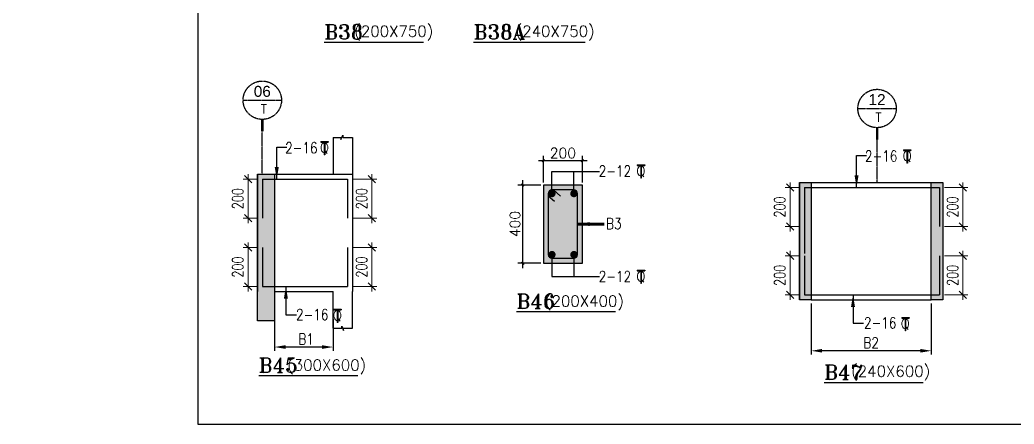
# Model space of a CAD drawing. Header units: millimetres. Extents: x 2061841 to 105821645, y -77612 to 48520811.
# Drawn here: x 2536857 to 2557233, y -703 to 7576 of the extents above; entities that cross this region are included whole.
import ezdxf
from ezdxf.enums import TextEntityAlignment as Align

# ---------------------------------------------------------------- set-up
doc = ezdxf.new("R2010")
doc.units = ezdxf.units.MM
doc.header["$LTSCALE"] = 10
doc.header["$MEASUREMENT"] = 0
doc.linetypes.add('BASEMENT COLUMN SETTING OUT-PART 2_R4$0$CENTER', pattern=[2, 1.25, -0.25, 0.25, -0.25])
doc.linetypes.add('CENTER', pattern=[2, 1.25, -0.25, 0.25, -0.25])
for name, color, linetype in [('A-Grid-Tower', 8, 'CENTER'), ('BASEMENT COLUMN SETTING OUT-PART 2_R4$0$A-GRID-MAIN', 2, 'BASEMENT COLUMN SETTING OUT-PART 2_R4$0$CENTER'), ('BEAM', 4, 'Continuous'), ('BEAM HATCH', 252, 'Continuous'), ('BEAM STIRRUPS', 3, 'Continuous'), ('BORDER', 5, 'Continuous'), ('LEADER', 3, 'Continuous'), ('REIN', 1, 'Continuous'), ('S-DIM', 7, 'Continuous'), ('SHEET', 7, 'Continuous')]:
    doc.layers.add(name, color=color, linetype=linetype)
doc.layers.add('TEXT', color=2, linetype='Continuous', lineweight=25)
doc.layers.add('VIN_SLAB DIMENSION', color=3, linetype='Continuous', lineweight=13)
doc.styles.add('200', font='romand.shx', dxfattribs={"width": 0.8, "height": 225})
doc.styles.add('BASEMENT COLUMN SETTING OUT-PART 2_R4$0$MAS-TXTL', font='arial.ttf', dxfattribs={"height": 200})
doc.styles.add('BASEMENT COLUMN SETTING OUT-PART 2_R4$0$MAS-TXTS', font='romans.shx', dxfattribs={"width": 0.8, "height": 180})
doc.styles.add('MAH', font='romand.shx', dxfattribs={"height": 210})
doc.styles.add('PK', font='romand.shx', dxfattribs={"width": 0.7, "height": 225})
doc.styles.add('PRP 100', font='romand.shx', dxfattribs={"width": 0.75})
doc.styles.add('RD', font='romand.shx', dxfattribs={"width": 0.9, "height": 225})
doc.styles.add('ROMAND', font='romand', dxfattribs={"height": 200})
doc.styles.add('RT', font='romant.shx', dxfattribs={"height": 250})
doc.dimstyles.new('dim', dxfattribs={"dimtxt": 225, "dimasz": 150, "dimexe": 100, "dimexo": 100, "dimgap": 100, "dimtad": 1, "dimdec": 0, "dimlfac": -1, "dimrnd": 5, "dimdsep": 46, "dimtxsty": 'PRP 100', "dimblk": 'OBLIQUE', "dimcen": 1.5, "dimdle": 100, "dimclrd": 3, "dimclre": 3, "dimclrt": 2, "dimadec": 0, "dimazin": 0, "dimtfac": 1, "dimtdec": 0, "dimtix": 1, "dimtmove": 0, "dimatfit": 3, "dimldrblk": 'OBLIQUE', "dimfxl": 200, "dimlwd": -1, "dimlwe": -1, "dimarcsym": 0})
doc.dimstyles.new('GR', dxfattribs={"dimtxt": 225, "dimasz": 100, "dimexe": 50, "dimexo": 50, "dimgap": 40, "dimtad": 1, "dimdec": 0, "dimzin": 0, "dimdsep": 46, "dimtxsty": 'RD', "dimblk1": 'OBLIQUE', "dimblk2": 'OBLIQUE', "dimsah": 1, "dimcen": 0, "dimdle": 100, "dimclrd": 3, "dimclre": 3, "dimclrt": 2, "dimadec": 0, "dimazin": 0, "dimtfac": 1, "dimtdec": 0, "dimtix": 1, "dimtmove": 0, "dimatfit": 3, "dimfxl": 1, "dimtolj": 1, "dimtzin": 0, "dimarcsym": 0})
doc.dimstyles.new('GR2', dxfattribs={"dimtxt": 225, "dimasz": 100, "dimexe": 75, "dimexo": 75, "dimgap": 50, "dimtad": 1, "dimdec": 0, "dimdsep": 46, "dimtxsty": '200', "dimblk1": 'OBLIQUE', "dimblk2": 'OBLIQUE', "dimsah": 1, "dimcen": 50, "dimdle": 75, "dimclrd": 3, "dimclre": 3, "dimclrt": 2, "dimadec": 0, "dimazin": 0, "dimtfac": 1, "dimtdec": 0, "dimtix": 1, "dimtmove": 0, "dimatfit": 3, "dimldrblk": 'OBLIQUE', "dimfxl": 1, "dimtolj": 1, "dimtzin": 0, "dimarcsym": 0})
doc.dimstyles.new('MA', dxfattribs={"dimtxt": 210, "dimasz": 50, "dimexe": 100, "dimexo": 50, "dimgap": 50, "dimtad": 1, "dimdec": 0, "dimzin": 0, "dimdsep": 46, "dimtxsty": 'MAH', "dimblk1": 'OBLIQUE', "dimblk2": 'OBLIQUE', "dimsah": 1, "dimcen": 0.09, "dimdle": 100, "dimclrd": 3, "dimclre": 3, "dimclrt": 2, "dimadec": 0, "dimazin": 0, "dimtfac": 1, "dimtdec": 0, "dimtix": 1, "dimtofl": 0, "dimtmove": 0, "dimatfit": 3, "dimldrblk": 'OBLIQUE', "dimfxl": 1, "dimtolj": 1, "dimtzin": 0, "dimarcsym": 0})

# ---------------------------------------------------------------- blocks, each defined once
blk = doc.blocks.new('A$C33BE299A')
at = {"layer": 'SHEET', "color": 4, "style": 'ROMAND'}
for s, height, p in [('T', 170, (-16, 0)), ('Q', 125, (-14, 27))]:
    blk.add_text(s, height=height, dxfattribs=at).set_placement(p)
blk = doc.blocks.new('*D2438')
at = {"layer": 'BEAM STIRRUPS', "color": 3, "lineweight": -2, "ltscale": 0.25, "transparency": 16777216}
for p, q in [((2542076, 1939), (2542076, 801)), ((2543275, 1452), (2543275, 801)), ((2543050, 876), (2542301, 876))]:
    blk.add_line(p, q, dxfattribs=at)
at = {"layer": 'BEAM STIRRUPS', "color": 3, "linetype": 'Continuous', "ltscale": 0.25, "transparency": 16777216}
for points in [[(2542301, 913), (2542301, 838), (2542076, 876)], [(2543050, 913), (2543050, 838), (2543275, 876)]]:
    blk.add_solid(points, dxfattribs=at)
at = {"layer": 'Defpoints', "color": 0, "linetype": 'Continuous', "ltscale": 0.25, "transparency": 16777216}
for p in [(2542076, 2014, 2), (2543275, 1527, 46), (2542076, 876)]:
    blk.add_point(p, dxfattribs=at)
at = {"layer": 'BEAM STIRRUPS', "color": 2, "linetype": 'Continuous', "ltscale": 0.25, "transparency": 16777216, "insert": (2542725, 1038), "char_height": 225, "attachment_point": 5, "rotation": 360, "style": '200'}
blk.add_mtext('\\A1;B1', dxfattribs=at)
blk = doc.blocks.new('_Oblique')
at = {"color": 0, "linetype": 'ByBlock', "lineweight": -2}
blk.add_line((-0.5, -0.5), (0.5, 0.5), dxfattribs=at)
blk = doc.blocks.new('*D2439')
at = {"layer": 'Defpoints', "color": 0, "transparency": 16777216}
for p in [(2548386, 4693), (2547586, 4194), (2548386, 4194)]:
    blk.add_point(p, dxfattribs=at)
at = {"layer": 'S-DIM', "color": 3, "lineweight": -2, "transparency": 16777216}
for p, q in [((2547486, 4693), (2548486, 4693)), ((2547586, 4244), (2547586, 4793)), ((2548386, 4244), (2548386, 4793))]:
    blk.add_line(p, q, dxfattribs=at)
at = {"layer": 'S-DIM', "color": 3, "lineweight": -2, "transparency": 16777216, "xscale": 50, "yscale": 50, "zscale": 50, "rotation": 180}
blk.add_blockref('_Oblique', (2547586, 4693), dxfattribs=at)
at = {"layer": 'S-DIM', "color": 3, "lineweight": -2, "transparency": 16777216, "xscale": 50, "yscale": 50, "zscale": 50}
blk.add_blockref('_Oblique', (2548386, 4693), dxfattribs=at)
at = {"layer": 'S-DIM', "color": 2, "transparency": 16777216, "insert": (2547986, 4848), "char_height": 210, "attachment_point": 5, "style": 'MAH'}
blk.add_mtext('\\A1;\\A1;200', dxfattribs=at)
blk = doc.blocks.new('OBLIQUE')
blk = doc.blocks.new('*D2440')
at = {"layer": 'Defpoints', "color": 0, "transparency": 16777216}
for p in [(2547586, 4194), (2547159, 2594), (2547586, 2594)]:
    blk.add_point(p, dxfattribs=at)
at = {"layer": 'S-DIM', "color": 3, "lineweight": -2, "transparency": 16777216}
for p, q in [((2547159, 4294), (2547159, 2494)), ((2547536, 4194), (2547059, 4194)), ((2547536, 2594), (2547059, 2594))]:
    blk.add_line(p, q, dxfattribs=at)
at = {"layer": 'S-DIM', "color": 3, "lineweight": -2, "transparency": 16777216, "xscale": 50, "yscale": 50, "zscale": 50}
for p, rotation in [((2547159, 4194), 90), ((2547159, 2594), 270)]:
    blk.add_blockref('_Oblique', p, dxfattribs=dict(at, rotation=rotation))
at = {"layer": 'S-DIM', "color": 2, "transparency": 16777216, "insert": (2547004, 3394), "char_height": 210, "attachment_point": 5, "rotation": 90, "style": 'MAH'}
blk.add_mtext('\\A1;\\A1;400', dxfattribs=at)
blk = doc.blocks.new('*D2373')
at = {"layer": 'BEAM STIRRUPS', "color": 3, "lineweight": -2, "ltscale": 0.25, "transparency": 16777216}
for p, q in [((2553074, 1769), (2553074, 724)), ((2555534, 1769), (2555534, 724)), ((2555309, 799), (2553299, 799))]:
    blk.add_line(p, q, dxfattribs=at)
at = {"layer": 'BEAM STIRRUPS', "color": 3, "linetype": 'Continuous', "ltscale": 0.25, "transparency": 16777216}
for points in [[(2553299, 837), (2553299, 762), (2553074, 799)], [(2555309, 837), (2555309, 762), (2555534, 799)]]:
    blk.add_solid(points, dxfattribs=at)
at = {"layer": 'Defpoints', "color": 0, "linetype": 'Continuous', "ltscale": 0.25, "transparency": 16777216}
for p in [(2553074, 1844, 2), (2555534, 1844, 46), (2553074, 799)]:
    blk.add_point(p, dxfattribs=at)
at = {"layer": 'BEAM STIRRUPS', "color": 2, "linetype": 'Continuous', "ltscale": 0.25, "transparency": 16777216, "insert": (2554304, 962), "char_height": 225, "attachment_point": 5, "rotation": 360, "style": '200'}
blk.add_mtext('\\A1;B2', dxfattribs=at)
blk = doc.blocks.new('BASEMENT COLUMN SETTING OUT-PART 2_R4$0$GRID TARGET1')
blk.add_wipeout([(393, -655), (392, -641), (392, -628), (390, -614), (389, -600), (387, -587), (384, -573), (381, -560), (377, -547), (373, -534), (369, -521), (364, -508), (359, -495), (353, -483), (347, -471), (340, -459), (333, -447), (325, -435), (318, -424), (309, -413), (301, -403), (292, -392), (282, -382), (273, -373), (263, -363), (252, -354), (242, -346), (231, -337), (220, -330), (208, -322), (196, -315), (184, -308), (172, -302), (160, -296), (147, -291), (134, -286), (121, -282), (108, -278), (95, -274), (82, -271), (68, -268), (55, -266), (41, -265), (27, -263), (14, -263), (0, -262), (-14, -263), (-27, -263), (-41, -265), (-55, -266), (-68, -268), (-82, -271), (-95, -274), (-108, -278), (-121, -282), (-134, -286), (-147, -291), (-160, -296), (-172, -302), (-184, -308), (-196, -315), (-208, -322), (-220, -330), (-231, -337), (-242, -346), (-252, -354), (-263, -363), (-273, -373), (-282, -382), (-292, -392), (-301, -403), (-309, -413), (-318, -424), (-325, -435), (-333, -447), (-340, -459), (-347, -471), (-353, -483), (-359, -495), (-364, -508), (-369, -521), (-373, -534), (-377, -547), (-381, -560), (-384, -573), (-387, -587), (-389, -600), (-390, -614), (-392, -628), (-392, -641), (-393, -655), (-392, -669), (-392, -682), (-390, -696), (-389, -710), (-387, -723), (-384, -737), (-381, -750), (-377, -763), (-373, -776), (-369, -789), (-364, -802), (-359, -815), (-353, -827), (-347, -839), (-340, -851), (-333, -863), (-325, -875), (-318, -886), (-309, -897), (-301, -907), (-292, -918), (-282, -928), (-273, -937), (-263, -947), (-252, -956), (-242, -964), (-231, -973), (-220, -981), (-208, -988), (-196, -995), (-184, -1002), (-172, -1008), (-160, -1014), (-147, -1019), (-134, -1024), (-121, -1028), (-108, -1032), (-95, -1036), (-82, -1039), (-68, -1042), (-55, -1044), (-41, -1046), (-27, -1047), (-14, -1047), (0, -1048), (14, -1047), (27, -1047), (41, -1046), (55, -1044), (68, -1042), (82, -1039), (95, -1036), (108, -1032), (121, -1028), (134, -1024), (147, -1019), (160, -1014), (172, -1008), (184, -1002), (196, -995), (208, -988), (220, -981), (231, -973), (242, -964), (252, -956), (263, -947), (273, -937), (282, -928), (292, -918), (301, -907), (309, -897), (318, -886), (325, -875), (333, -863), (340, -851), (347, -839), (353, -827), (359, -815), (364, -802), (369, -789), (373, -776), (377, -763), (381, -750), (384, -737), (387, -723), (389, -710), (390, -696), (392, -682), (392, -669)])
blk.add_line((-393, -655), (393, -655))
at = {"const_width": 48.8}
blk.add_lwpolyline([(0, -1048), (0, -1292)], dxfattribs=at)
blk.add_circle((0, -655), 393)
for tag, height, style, p in [('AS', 225, 'BASEMENT COLUMN SETTING OUT-PART 2_R4$0$MAS-TXTL', (0, -586)), ('REF', 180, 'BASEMENT COLUMN SETTING OUT-PART 2_R4$0$MAS-TXTS', (29, -925))]:
    blk.add_attdef(tag, text='', height=height, dxfattribs=dict(style=style)).set_placement(p, align=Align.CENTER)
blk = doc.blocks.new('*D1348')
at = {"layer": 'Defpoints', "color": 0, "transparency": 16777216}
for p in [(2541826, 4314, 52), (2541535, 3514), (2541826, 3514, 51)]:
    blk.add_point(p, dxfattribs=at)
at = {"layer": 'VIN_SLAB DIMENSION', "color": 3, "transparency": 16777216}
for p, q in [((2541726, 4314), (2541435, 4314)), ((2541535, 4414), (2541535, 3414)), ((2541726, 3514), (2541435, 3514))]:
    blk.add_line(p, q, dxfattribs=at)
at = {"layer": 'VIN_SLAB DIMENSION', "color": 3, "transparency": 16777216, "xscale": 150, "yscale": 150, "zscale": 150}
for p, rotation in [((2541535, 4314), 90), ((2541535, 3514), 270)]:
    blk.add_blockref('_Oblique', p, dxfattribs=dict(at, rotation=rotation))
at = {"layer": 'VIN_SLAB DIMENSION', "color": 2, "transparency": 16777216, "insert": (2541322, 3914), "char_height": 225, "attachment_point": 5, "rotation": 90, "style": 'PRP 100'}
blk.add_mtext('200', dxfattribs=at)
blk = doc.blocks.new('*D1349')
at = {"layer": 'Defpoints', "color": 0, "transparency": 16777216}
for p in [(2541826, 2914, 52), (2541535, 2114), (2541826, 2114, 51)]:
    blk.add_point(p, dxfattribs=at)
at = {"layer": 'VIN_SLAB DIMENSION', "color": 3, "transparency": 16777216}
for p, q in [((2541726, 2914), (2541435, 2914)), ((2541535, 3014), (2541535, 2014)), ((2541726, 2114), (2541435, 2114))]:
    blk.add_line(p, q, dxfattribs=at)
at = {"layer": 'VIN_SLAB DIMENSION', "color": 3, "transparency": 16777216, "xscale": 150, "yscale": 150, "zscale": 150}
for p, rotation in [((2541535, 2914), 90), ((2541535, 2114), 270)]:
    blk.add_blockref('_Oblique', p, dxfattribs=dict(at, rotation=rotation))
at = {"layer": 'VIN_SLAB DIMENSION', "color": 2, "transparency": 16777216, "insert": (2541322, 2514), "char_height": 225, "attachment_point": 5, "rotation": 90, "style": 'PRP 100'}
blk.add_mtext('200', dxfattribs=at)
blk = doc.blocks.new('*D1350')
at = {"layer": 'Defpoints', "color": 0, "transparency": 16777216}
for p in [(2543575, 2914, 52), (2543575, 2114, 51), (2544072, 2114)]:
    blk.add_point(p, dxfattribs=at)
at = {"layer": 'VIN_SLAB DIMENSION', "color": 3, "transparency": 16777216}
for p, q in [((2543675, 2914), (2544172, 2914)), ((2544072, 3014), (2544072, 2014)), ((2543675, 2114), (2544172, 2114))]:
    blk.add_line(p, q, dxfattribs=at)
at = {"layer": 'VIN_SLAB DIMENSION', "color": 3, "transparency": 16777216, "xscale": 150, "yscale": 150, "zscale": 150}
for p, rotation in [((2544072, 2914), 90), ((2544072, 2114), 270)]:
    blk.add_blockref('_Oblique', p, dxfattribs=dict(at, rotation=rotation))
at = {"layer": 'VIN_SLAB DIMENSION', "color": 2, "transparency": 16777216, "insert": (2543860, 2514), "char_height": 225, "attachment_point": 5, "rotation": 90, "style": 'PRP 100'}
blk.add_mtext('200', dxfattribs=at)
blk = doc.blocks.new('*D1351')
at = {"layer": 'Defpoints', "color": 0, "transparency": 16777216}
for p in [(2543575, 4314, 52), (2543575, 3514, 51), (2544072, 3514)]:
    blk.add_point(p, dxfattribs=at)
at = {"layer": 'VIN_SLAB DIMENSION', "color": 3, "transparency": 16777216}
for p, q in [((2543675, 4314), (2544172, 4314)), ((2544072, 4414), (2544072, 3414)), ((2543675, 3514), (2544172, 3514))]:
    blk.add_line(p, q, dxfattribs=at)
at = {"layer": 'VIN_SLAB DIMENSION', "color": 3, "transparency": 16777216, "xscale": 150, "yscale": 150, "zscale": 150}
for p, rotation in [((2544072, 4314), 90), ((2544072, 3514), 270)]:
    blk.add_blockref('_Oblique', p, dxfattribs=dict(at, rotation=rotation))
at = {"layer": 'VIN_SLAB DIMENSION', "color": 2, "transparency": 16777216, "insert": (2543860, 3914), "char_height": 225, "attachment_point": 5, "rotation": 90, "style": 'PRP 100'}
blk.add_mtext('200', dxfattribs=at)
blk = doc.blocks.new('*D1352')
at = {"layer": 'Defpoints', "color": 0, "transparency": 16777216}
for p in [(2552934, 4144, 52), (2552643, 3344), (2552934, 3344, 51)]:
    blk.add_point(p, dxfattribs=at)
at = {"layer": 'VIN_SLAB DIMENSION', "color": 3, "transparency": 16777216}
for p, q in [((2552834, 4144), (2552543, 4144)), ((2552643, 4244), (2552643, 3244)), ((2552834, 3344), (2552543, 3344))]:
    blk.add_line(p, q, dxfattribs=at)
at = {"layer": 'VIN_SLAB DIMENSION', "color": 3, "transparency": 16777216, "xscale": 150, "yscale": 150, "zscale": 150}
for p, rotation in [((2552643, 4144), 90), ((2552643, 3344), 270)]:
    blk.add_blockref('_Oblique', p, dxfattribs=dict(at, rotation=rotation))
at = {"layer": 'VIN_SLAB DIMENSION', "color": 2, "transparency": 16777216, "insert": (2552431, 3744), "char_height": 225, "attachment_point": 5, "rotation": 90, "style": 'PRP 100'}
blk.add_mtext('200', dxfattribs=at)
blk = doc.blocks.new('*D1353')
at = {"layer": 'Defpoints', "color": 0, "transparency": 16777216}
for p in [(2552934, 2744, 52), (2552643, 1944), (2552934, 1944, 51)]:
    blk.add_point(p, dxfattribs=at)
at = {"layer": 'VIN_SLAB DIMENSION', "color": 3, "transparency": 16777216}
for p, q in [((2552834, 2744), (2552543, 2744)), ((2552643, 2844), (2552643, 1844)), ((2552834, 1944), (2552543, 1944))]:
    blk.add_line(p, q, dxfattribs=at)
at = {"layer": 'VIN_SLAB DIMENSION', "color": 3, "transparency": 16777216, "xscale": 150, "yscale": 150, "zscale": 150}
for p, rotation in [((2552643, 2744), 90), ((2552643, 1944), 270)]:
    blk.add_blockref('_Oblique', p, dxfattribs=dict(at, rotation=rotation))
at = {"layer": 'VIN_SLAB DIMENSION', "color": 2, "transparency": 16777216, "insert": (2552431, 2344), "char_height": 225, "attachment_point": 5, "rotation": 90, "style": 'PRP 100'}
blk.add_mtext('200', dxfattribs=at)
blk = doc.blocks.new('*D1354')
at = {"layer": 'Defpoints', "color": 0, "transparency": 16777216}
for p in [(2555703, 4144, 52), (2555703, 3344, 51), (2556183, 3344)]:
    blk.add_point(p, dxfattribs=at)
at = {"layer": 'VIN_SLAB DIMENSION', "color": 3, "transparency": 16777216}
for p, q in [((2555803, 4144), (2556283, 4144)), ((2556183, 4244), (2556183, 3244)), ((2555803, 3344), (2556283, 3344))]:
    blk.add_line(p, q, dxfattribs=at)
at = {"layer": 'VIN_SLAB DIMENSION', "color": 3, "transparency": 16777216, "xscale": 150, "yscale": 150, "zscale": 150}
for p, rotation in [((2556183, 4144), 90), ((2556183, 3344), 270)]:
    blk.add_blockref('_Oblique', p, dxfattribs=dict(at, rotation=rotation))
at = {"layer": 'VIN_SLAB DIMENSION', "color": 2, "transparency": 16777216, "insert": (2555971, 3744), "char_height": 225, "attachment_point": 5, "rotation": 90, "style": 'PRP 100'}
blk.add_mtext('200', dxfattribs=at)
blk = doc.blocks.new('*D1355')
at = {"layer": 'Defpoints', "color": 0, "transparency": 16777216}
for p in [(2555703, 2744, 52), (2555703, 1944, 51), (2556183, 1944)]:
    blk.add_point(p, dxfattribs=at)
at = {"layer": 'VIN_SLAB DIMENSION', "color": 3, "transparency": 16777216}
for p, q in [((2555803, 2744), (2556283, 2744)), ((2556183, 2844), (2556183, 1844)), ((2555803, 1944), (2556283, 1944))]:
    blk.add_line(p, q, dxfattribs=at)
at = {"layer": 'VIN_SLAB DIMENSION', "color": 3, "transparency": 16777216, "xscale": 150, "yscale": 150, "zscale": 150}
for p, rotation in [((2556183, 2744), 90), ((2556183, 1944), 270)]:
    blk.add_blockref('_Oblique', p, dxfattribs=dict(at, rotation=rotation))
at = {"layer": 'VIN_SLAB DIMENSION', "color": 2, "transparency": 16777216, "insert": (2555971, 2344), "char_height": 225, "attachment_point": 5, "rotation": 90, "style": 'PRP 100'}
blk.add_mtext('200', dxfattribs=at)

msp = doc.modelspace()

# ---------------------------------------------------------------- hatches: boundary and pattern name
h = msp.add_hatch()
h.set_pattern_fill('ANGLE', color=256)
h.set_pattern_definition([(0, (2403160.475, -6673.386), (0, 6.985), [5.08, -1.905]), (90, (2403160.475, -6673.386), (-6.985, 4e-16), [5.08, -1.905])])
h.paths.add_polyline_path([(2537172.6, 6629.9), (2537172.6, 7087.2), (2536857.2, 7087.2), (2536857.2, 6629.9)], flags=9)
h.paths.add_polyline_path([(2537425.8, 6550.5), (2537425.8, 7158.9), (2537110.3, 7158.9), (2537110.3, 6550.5)], flags=9)
at = {"layer": 'BEAM HATCH'}
for points in [[(2541725.9, 4413.7), (2542076.4, 4413.7), (2542076.4, 1413.7), (2541725.9, 1413.7)], [(2547586.4, 2594), (2548386.4, 2594), (2548386.4, 4194), (2547586.4, 4194)], [(2552834.2, 4244), (2553074.2, 4244), (2553074.2, 1844), (2552834.2, 1844)], [(2555534.2, 4244), (2555774.2, 4244), (2555774.2, 1844), (2555534.2, 1844)]]:
    msp.add_hatch(color=252, dxfattribs=at).paths.add_polyline_path(points)

# ---------------------------------------------------------------- linework, layer by layer
at = {"layer": 'A-Grid-Tower', "color": 6}
for p, q in [((2541825.5, 4413.7, 0), (2541825.5, 5294.1, 0)), ((2554424.2, 4244, 0), (2554424.2, 5124.5, 0))]:
    msp.add_line(p, q, dxfattribs=at)
at = {"layer": 'BEAM'}
for p, q in [((2543274.5, 5164.7, 0), (2543274.5, 4413.7, 0)), ((2543274.5, 5164.7, 0), (2543434.7, 5164.7, 0)), ((2543434.7, 5123, 0), (2543473.1, 5212.2, 0)), ((2543434.7, 5164.7, 0), (2543434.7, 5123, 0)), ((2543473.1, 5212.2, 0), (2543473.1, 5164.7, 0)), ((2543473.1, 5164.7, 0), (2543674.5, 5164.7, 0)), ((2543674.5, 5164.7, 0), (2543674.5, 4413.7, 0)), ((2541725.9, 4413.7, 0), (2541725.9, 2013.7, 0)), ((2541725.9, 4413.7, 0), (2543674.5, 4413.7, 0)), ((2541725.9, 4413.7, 0), (2541725.9, 2113.7, 0)), ((2543674.5, 4413.7, 0), (2543674.5, 2013.7, 0)), ((2552834.2, 4244, 0), (2552834.2, 1844, 0)), ((2552834.2, 4244, 0), (2555774.2, 4244, 0)), ((2555774.2, 4244, 0), (2555774.2, 1844, 0)), ((2555774.2, 4144, 0), (2555774.2, 1944, 0)), ((2542076.4, 2013.7, 0), (2543274.5, 2013.7, 0)), ((2543274.5, 1262.6, 0), (2543274.5, 2013.7, 0)), ((2543674.5, 1262.6, 0), (2543674.5, 2013.7, 0)), ((2553074.2, 1844, 0), (2555534.2, 1844, 0)), ((2543274.5, 1262.6, 0), (2543452, 1262.6, 0)), ((2543452, 1262.6, 0), (2543452, 1304.4, 0)), ((2543452, 1304.4, 0), (2543490.4, 1215.1, 0)), ((2543490.4, 1262.6, 0), (2543674.5, 1262.6, 0)), ((2543490.4, 1215.1, 0), (2543490.4, 1262.6, 0))]:
    msp.add_line(p, q, dxfattribs=at)
at = {"layer": 'BEAM', "elevation": 0}
for points in [[(2541725.9, 4413.7), (2542076.4, 4413.7), (2542076.4, 1413.7), (2541725.9, 1413.7)], [(2547586.4, 2594), (2548386.4, 2594), (2548386.4, 4194), (2547586.4, 4194)], [(2552834.2, 4244), (2553074.2, 4244), (2553074.2, 1844), (2552834.2, 1844)], [(2555534.2, 4244), (2555774.2, 4244), (2555774.2, 1844), (2555534.2, 1844)]]:
    msp.add_lwpolyline(points, close=True, dxfattribs=at)
at = {"layer": 'BEAM', "const_width": 75, "elevation": 0}
for points in [[(2547723.9, 4019, 1), (2547798.9, 4019, 1)], [(2548248.9, 4019, -1), (2548173.9, 4019, -1)], [(2547723.9, 2769, -1), (2547798.9, 2769, -1)], [(2548248.9, 2769, 1), (2548173.9, 2769, 1)]]:
    msp.add_lwpolyline(points, format="xyb", close=True, dxfattribs=at)
at = {"layer": 'BEAM HATCH', "color": 252}
msp.add_line((2552934.2, 4144, 0), (2552934.2, 2791, 0), dxfattribs=at)
at = {"layer": 'BORDER'}
msp.add_lwpolyline([(2540503.5, -702.5), (2630503.5, -702.5), (2630503.5, 59297.5), (2540503.5, 59297.5)], close=True, dxfattribs=at)
at = {"layer": 'LEADER', "color": 3}
for p, q in [((2547761.4, 4019, 0), (2547761.4, 4470.3, 0)), ((2547761.4, 4470.3, 0), (2548735.4, 4470.3, 0)), ((2548211.4, 4019, 0), (2548211.4, 4470.3, 0)), ((2547761.4, 2769, 0), (2547761.4, 2317.7, 0)), ((2548211.4, 2769, 0), (2548211.4, 2317.7, 0)), ((2547761.4, 2317.7, 0), (2548735.4, 2317.7, 0))]:
    msp.add_line(p, q, dxfattribs=at)
at = {"layer": 'REIN'}
for p, q in [((2541825.9, 4313.7, 0), (2543574.5, 4313.7, 0)), ((2541825.9, 4313.7, 0), (2541825.9, 3513.7, 0)), ((2543574.5, 4313.7, 0), (2543574.5, 3513.7, 0)), ((2547792, 4094, 0), (2547936.4, 3964.6)), ((2552934.2, 4144, 0), (2555703.4, 4144, 0)), ((2552934.2, 4144, 0), (2552934.2, 3344, 0)), ((2555703.4, 4144, 0), (2555703.4, 3344, 0)), ((2547686.4, 3975.7, 0), (2547811.7, 3861)), ((2541825.9, 2913.7, 0), (2541825.9, 2113.7, 0)), ((2543574.5, 2913.7, 0), (2543574.5, 2113.7, 0)), ((2552934.2, 2744, 0), (2552934.2, 1944, 0)), ((2555703.4, 2744, 0), (2555703.4, 1944, 0)), ((2541825.9, 2113.7, 0), (2543574.5, 2113.7, 0)), ((2552934.2, 1944, 0), (2555703.4, 1944, 0))]:
    msp.add_line(p, q, dxfattribs=at)
at = {"layer": 'REIN', "elevation": 0}
msp.add_lwpolyline([(2547761.4, 2694), (2548211.4, 2694, 0.4142136), (2548286.4, 2769), (2548286.4, 4019, 0.4142136), (2548211.4, 4094), (2547761.4, 4094, 0.4142136), (2547686.4, 4019), (2547686.4, 2769, 0.4142136)], format="xyb", close=True, dxfattribs=at)

# ---------------------------------------------------------------- block references
at = {"layer": 'TEXT', "color": 2, "xscale": 1.600000001490116, "yscale": 1.600000001490116, "zscale": 1.600000001490116}
for p in [(2543025.4, 4813.8, 243658), (2554969.1, 4644.1, 243658), (2549512.3, 4336.7, 243658), (2549512.3, 2177.8, 243658), (2543291, 1379.1, 243658), (2554930.7, 1209.5, 243658)]:
    msp.add_blockref('A$C33BE299A', p, dxfattribs=at)

# ---------------------------------------------------------------- texts
at = {"layer": 'TEXT', "color": 1, "style": 'RT'}
for s, p in [('%%UB38      ', (2544111.7, 7329.2, 0)), ('%%UB38A      ', (2547301, 7329.2, 0)), ('%%UB46      ', (2548049.4, 1812.3, 7466.8)), ('%%UB45      ', (2542766.8, 502.1, 0)), ('%%UB47      ', (2554355.8, 362.5, 0))]:
    msp.add_text(s, height=300, dxfattribs=at).set_placement(p, align=Align.MIDDLE_CENTER)
at = {"layer": 'TEXT', "color": 2, "style": 'RD'}
for s, p in [('(200X750)', (2543709.9, 7232.4, 0)), ('(240X750)', (2547016.9, 7232.4, 0)), ('(200X400)', (2547617.4, 1705, 7466.8)), ('(300X600)', (2542334.7, 394.8, 0)), ('(240X600)', (2553893.7, 268.4, 0))]:
    msp.add_text(s, height=225, dxfattribs=at).set_placement(p)
at = {"layer": 'TEXT', "color": 2, "style": 'PK', "width": 0.8}
for s, p in [('2-16', (2542293.6, 4844, -0.2)), ('2-16', (2554176.3, 4674.4, -0.2)), ('2-12', (2548719.5, 4367, -0.2)), ('B3', (2548870.9, 3290.7, -0.2)), ('2-12', (2548719.5, 2208.1, -0.2))]:
    msp.add_text(s, height=225, dxfattribs=at).set_placement(p)
for p in [(2542516.4, 1428.1, 0), (2554156.1, 1258.4, 0)]:
    msp.add_text('2-16', height=225, rotation=0, dxfattribs=at).set_placement(p)

# ---------------------------------------------------------------- dimensions: what is measured, and where the dimension line sits
at = {"layer": 'BEAM STIRRUPS', "linetype": 'Continuous', "ltscale": 0.25}
for base, p1, p2, text, picture, middle in [((2542076.4, 875.8, 0), (2543274.5, 1526.6, 46.4), (2542076.4, 2013.7, 1.6), 'B1', '*D2438', (2542725.5, 875.8, 0)), ((2553074.2, 799.3, 0), (2555534.2, 1844, 46.4), (2553074.2, 1844, 1.6), 'B2', '*D2373', (2554304.2, 799.3, 0))]:
    dim = msp.add_linear_dim(base=base, p1=p1, p2=p2, angle=179.99996, text=text, dimstyle='GR2', override={"dimasz": 225, "dimfxl": 3, "dimarcsym": 2}, dxfattribs=at)
    dim.commit()
    dim.dimension.update_dxf_attribs({"geometry": picture, "text_midpoint": middle, "dimtype": 160})
at = {"layer": 'S-DIM'}
dim = msp.add_linear_dim(base=(2548386.4, 4693.2, 0), p1=(2547586.4, 4194, 0), p2=(2548386.4, 4194, 0), text='\\A1;200', dimstyle='MA', override={"dimtxsty": 'MAH', "dimldrblk": 'Oblique'}, dxfattribs=at)
dim.commit()
dim.dimension.update_dxf_attribs({"geometry": '*D2439', "text_midpoint": (2547986.4, 4848.2, 0)})
dim = msp.add_linear_dim(base=(2547158.6, 2594, 0), p1=(2547586.4, 4194, 0), p2=(2547586.4, 2594, 0), angle=90, text='\\A1;400', dimstyle='MA', override={"dimtxsty": 'MAH', "dimldrblk": 'Oblique'}, dxfattribs=at)
dim.commit()
dim.dimension.update_dxf_attribs({"geometry": '*D2440', "text_midpoint": (2547003.6, 3394, 0)})
at = {"layer": 'VIN_SLAB DIMENSION'}
for base, p1, p2, picture, middle in [((2541535, 3513.7, 0), (2541825.9, 4313.7, 51.6), (2541825.9, 3513.7, 51.2), '*D1348', (2541322.5, 3913.7, 0)), ((2544072.1, 3513.7, 0), (2543574.5, 4313.7, 51.6), (2543574.5, 3513.7, 51.2), '*D1351', (2543859.6, 3913.7, 0)), ((2552643.3, 3344, 0), (2552934.2, 4144, 51.6), (2552934.2, 3344, 51.2), '*D1352', (2552430.8, 3744, 0)), ((2556183.2, 3344, 0), (2555703.4, 4144, 51.6), (2555703.4, 3344, 51.2), '*D1354', (2555970.7, 3744, 0)), ((2541535, 2113.7, 0), (2541825.9, 2913.7, 51.6), (2541825.9, 2113.7, 51.2), '*D1349', (2541322.5, 2513.7, 0)), ((2544072.1, 2113.7, 0), (2543574.5, 2913.7, 51.6), (2543574.5, 2113.7, 51.2), '*D1350', (2543859.6, 2513.7, 0)), ((2552643.3, 1944, 0), (2552934.2, 2744, 51.6), (2552934.2, 1944, 51.2), '*D1353', (2552430.8, 2344, 0)), ((2556183.2, 1944, 0), (2555703.4, 2744, 51.6), (2555703.4, 1944, 51.2), '*D1355', (2555970.7, 2344, 0))]:
    dim = msp.add_linear_dim(base=base, p1=p1, p2=p2, angle=90, text='200', dimstyle='dim', dxfattribs=at)
    dim.commit()
    dim.dimension.update_dxf_attribs({"geometry": picture, "text_midpoint": middle})

# ---------------------------------------------------------------- leaders
at = {"layer": 'LEADER', "color": 3}
for points, override in [([(2542121.2, 4313.3, 0), (2542121.2, 4966.6, 0), (2542326.8, 4966.6, 0)], {"dimasz": 250}), ([(2554003.9, 4143.7, 0), (2554003.9, 4797, 0), (2554209.5, 4797, 0)], {"dimasz": 250}), ([(2548286.4, 3394, 0), (2548832.3, 3394, 0)], {"dimscale": 1, "dimtxt": 225, "dimasz": 250, "dimgap": 40, "dimtad": 1, "dimtxsty": 'RD', "dimclrd": 3, "dimlwd": 65534}), ([(2542308.9, 2113.7, 0), (2542308.9, 1536.5, 0), (2542526.9, 1536.5, 0)], {"dimasz": 250}), ([(2553931.2, 1944, 0), (2553931.2, 1366.8, 0), (2554149.2, 1366.8, 0)], {"dimasz": 250})]:
    msp.add_leader(points, dimstyle='GR', override=override, dxfattribs=at)

# ---------------------------------------------------------------- next in the draw order: block references
at = {"layer": 'BASEMENT COLUMN SETTING OUT-PART 2_R4$0$A-GRID-MAIN', "color": 240, "true_color": 0xed1f24}
for p, values in [((2541825.5, 6585.8, 0), {'REF': 'T', 'AS': '06'}), ((2554424.2, 6416.2, 0), {'REF': 'T', 'AS': '12'})]:
    msp.add_blockref('BASEMENT COLUMN SETTING OUT-PART 2_R4$0$GRID TARGET1', p, dxfattribs=at).add_auto_attribs(values)

doc.saveas('drawing.dxf')
